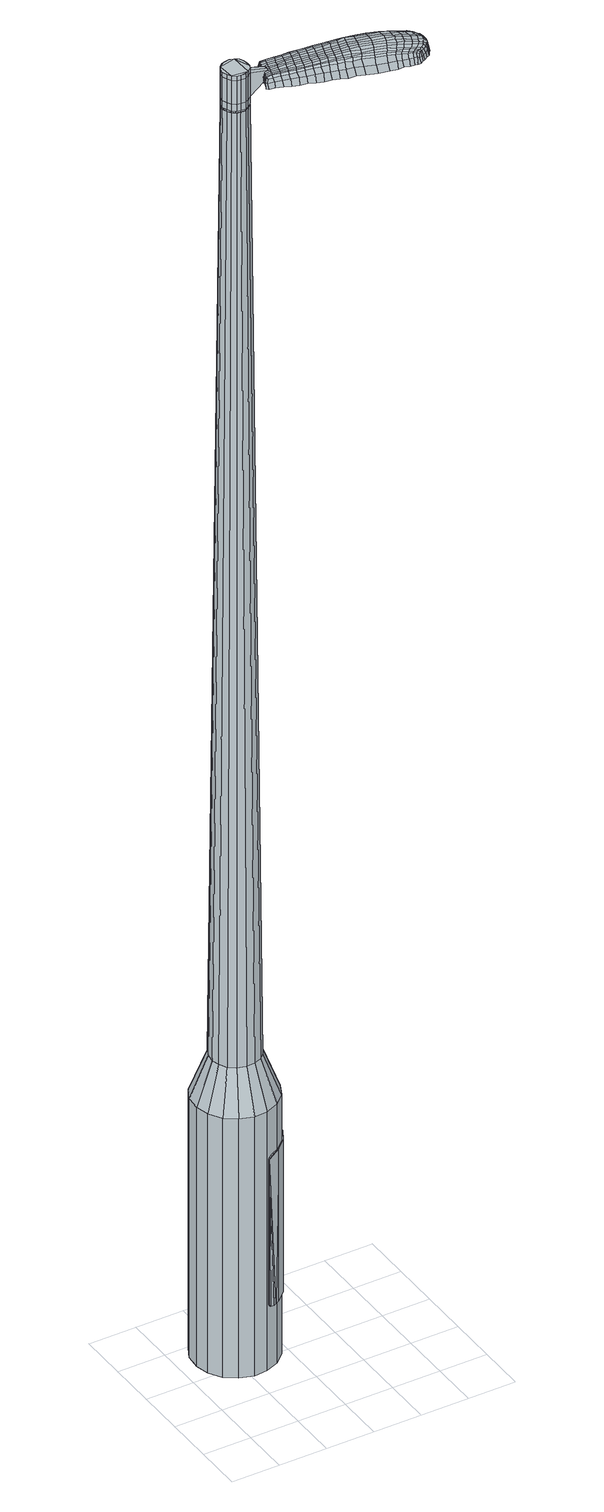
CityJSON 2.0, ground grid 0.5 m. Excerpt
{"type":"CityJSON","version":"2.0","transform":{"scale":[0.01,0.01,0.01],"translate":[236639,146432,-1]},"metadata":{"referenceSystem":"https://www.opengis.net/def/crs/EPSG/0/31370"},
"CityObjects":{
"object1":{"type":"GenericCityObject","attributes":{"cluster":512,"mean_distance_to_centroid":0.232,"new_centroid_x":236639.56,"new_centroid_y":146433.21,"mean_distance_to_camera":16.47,"H1":12.58,"H2":12.7,"Z_final":112.23,"cluster2":-1,"proj_x":236637.64,"proj_y":146439.48,"id_line":33806,"bearing_l":73.02,"distance":6.56,"orientation":"right","G_obj":343.02},"geometry":[{"type":"MultiSurface","lod":"2","boundaries":[[[0,1,2,3]],[[1,4,5,2]],[[4,6,7,5]],[[6,8,9,7]],[[8,10,11,9]],[[10,12,13,11]],[[12,14,15,13]],[[14,16,17,15]],[[16,18,19,17]],[[18,20,21,19]],[[20,22,23,21]],[[22,24,25,23]],[[24,26,27,25]],[[26,28,29,27]],[[28,30,31,29]],[[30,32,33,31]],[[32,34,35,33]],[[34,0,3,35]],[[36,37,38,39]],[[38,40,41,42]],[[41,43,42]],[[42,44,45,46]],[[45,47,46]],[[46,48,49,50]],[[49,51,50]],[[42,46,50,38]],[[50,52,39,38]],[[53,36,39]],[[2,5,7,35]],[[7,9,11,15]],[[11,13,15]],[[15,17,19,23]],[[19,21,23]],[[23,25,27,31]],[[27,29,31]],[[15,23,31,7]],[[31,33,35,7]],[[3,2,35]],[[1,0,54,55]],[[0,34,56,54]],[[34,32,57,56]],[[32,30,58,57]],[[30,28,59,58]],[[28,26,60,59]],[[26,24,61,60]],[[24,22,62,61]],[[22,20,63,62]],[[20,18,64,63]],[[18,16,65,64]],[[16,14,66,65]],[[14,12,67,66]],[[12,10,68,67]],[[10,8,69,68]],[[8,6,70,69]],[[6,4,71,70]],[[4,1,55,71]],[[55,54,72,73]],[[54,56,74,72]],[[56,57,75,74]],[[57,58,76,75]],[[58,59,77,76]],[[59,60,78,77]],[[60,61,79,78]],[[61,62,80,79]],[[62,63,81,80]],[[63,64,82,81]],[[64,65,83,82]],[[65,66,84,83]],[[66,67,85,84]],[[67,68,86,85]],[[68,69,87,86]],[[69,70,88,87]],[[70,71,89,88]],[[71,55,73,89]],[[90,91,92,93]],[[74,94,91,90]],[[95,96,94,74]],[[97,98,96,95]],[[77,99,98,97]],[[100,101,99,77]],[[79,102,101,100]],[[103,104,102,79]],[[105,106,104,103]],[[107,108,106,105]],[[109,110,108,107]],[[84,111,110,109]],[[112,113,111,84]],[[114,115,113,112]],[[116,117,115,114]],[[118,119,117,116]],[[120,121,119,118]],[[93,92,121,120]],[[122,123,124,125]],[[126,122,125,127]],[[128,126,127,129]],[[130,128,129,131]],[[132,130,131,133]],[[134,132,133,135]],[[136,134,135,137]],[[138,136,137,139]],[[140,138,139,141]],[[142,140,141,143]],[[144,142,143,145]],[[146,144,145,147]],[[148,146,147,149]],[[150,148,149,151]],[[152,150,151,153]],[[154,152,153,155]],[[73,72,90,93]],[[72,74,90]],[[75,95,74]],[[75,76,97,95]],[[76,77,97]],[[78,100,77]],[[78,79,100]],[[80,103,79]],[[80,81,105,103]],[[81,82,107,105]],[[82,83,109,107]],[[83,84,109]],[[85,112,84]],[[85,86,114,112]],[[86,87,116,114]],[[87,88,118,116]],[[88,89,120,118]],[[89,73,93,120]],[[156,157,92,91]],[[157,158,121,92]],[[158,159,119,121]],[[159,160,117,119]],[[160,161,115,117]],[[161,162,113,115]],[[162,111,113]],[[163,110,111]],[[163,164,108,110]],[[164,165,106,108]],[[165,166,104,106]],[[166,102,104]],[[167,101,102]],[[167,99,101]],[[168,98,99]],[[168,169,96,98]],[[169,94,96]],[[156,91,94]],[[39,52,154,170]],[[157,156,171,155]],[[53,39,170,123]],[[156,94,124,171]],[[36,53,123,122]],[[94,169,125,124]],[[37,36,122,126]],[[169,168,127,125]],[[38,37,126,128]],[[168,99,129,127]],[[40,38,128,130]],[[99,167,131,129]],[[41,40,130,132]],[[167,102,133,131]],[[43,41,132,134]],[[102,166,135,133]],[[42,43,134,136]],[[166,165,137,135]],[[44,42,136,138]],[[165,164,139,137]],[[45,44,138,140]],[[164,163,141,139]],[[47,45,140,142]],[[163,111,143,141]],[[46,47,142,144]],[[111,162,145,143]],[[48,46,144,146]],[[162,161,147,145]],[[49,48,146,148]],[[161,160,149,147]],[[51,49,148,150]],[[160,159,151,149]],[[50,51,150,152]],[[159,158,153,151]],[[52,50,152,154]],[[158,157,155,153]],[[154,155,172,173]],[[155,171,174,172]],[[171,124,175,174]],[[124,123,176,175]],[[123,170,177,176]],[[170,154,173,177]],[[178,179,180,181]],[[182,178,181,183]],[[178,182,184,185]],[[179,178,185,186]],[[187,188,189,190]],[[191,187,190,192]],[[187,191,193,194]],[[188,187,194,195]],[[196,197,198,199]],[[200,196,199,201]],[[196,200,202,203]],[[197,196,203,204]],[[205,206,207,208]],[[209,205,208,210]],[[205,209,211,212]],[[206,205,212,213]],[[214,215,216,217]],[[218,214,217,219]],[[214,218,220,221]],[[215,214,221,222]],[[223,224,225,226]],[[227,223,226,228]],[[223,227,229,230]],[[224,223,230,231]],[[232,233,234,235]],[[224,232,235,225]],[[232,224,231,236]],[[233,232,236,237]],[[238,239,240,241]],[[233,238,241,234]],[[238,233,237,242]],[[239,238,242,243]],[[244,182,183,245]],[[239,244,245,240]],[[244,239,243,246]],[[182,244,246,184]],[[247,248,249,250]],[[251,247,250,252]],[[247,251,253,254]],[[248,247,254,255]],[[256,257,258,259]],[[248,256,259,249]],[[256,248,255,260]],[[257,256,260,261]],[[262,263,264,265]],[[257,262,265,258]],[[262,257,261,266]],[[263,262,266,267]],[[268,269,270,271]],[[263,268,271,264]],[[268,263,267,272]],[[269,268,272,273]],[[274,179,186,275]],[[269,274,275,270]],[[274,269,273,276]],[[179,274,276,180]],[[277,278,279,280]],[[281,277,280,282]],[[277,281,283,284]],[[278,277,284,285]],[[286,287,288,289]],[[278,286,289,279]],[[286,278,285,290]],[[287,286,290,291]],[[292,293,294,295]],[[287,292,295,288]],[[292,287,291,296]],[[293,292,296,297]],[[298,191,192,299]],[[293,298,299,294]],[[298,293,297,300]],[[191,298,300,193]],[[301,302,303,304]],[[305,301,304,306]],[[301,305,307,308]],[[302,301,308,309]],[[310,311,312,313]],[[302,310,313,303]],[[310,302,309,314]],[[311,310,314,315]],[[316,317,318,319]],[[311,316,319,312]],[[316,311,315,320]],[[317,316,320,321]],[[322,323,324,325]],[[317,322,325,318]],[[322,317,321,326]],[[323,322,326,327]],[[328,188,195,329]],[[323,328,329,324]],[[328,323,327,330]],[[188,328,330,189]],[[331,217,216,332]],[[333,331,332,334]],[[331,333,335,336]],[[217,331,336,219]],[[337,333,334,338]],[[339,337,338,340]],[[337,339,341,342]],[[333,337,342,335]],[[343,339,340,344]],[[345,343,344,346]],[[343,345,347,348]],[[339,343,348,341]],[[349,345,346,350]],[[351,349,350,352]],[[349,351,353,354]],[[345,349,354,347]],[[355,351,352,356]],[[206,355,356,207]],[[355,206,213,357]],[[351,355,357,353]],[[358,359,204,203]],[[360,358,203,202]],[[358,360,361,362]],[[359,358,362,363]],[[364,365,363,362]],[[366,364,362,361]],[[364,366,367,368]],[[365,364,368,369]],[[370,371,369,368]],[[372,370,368,367]],[[370,372,373,374]],[[371,370,374,375]],[[376,377,375,374]],[[378,376,374,373]],[[376,378,211,209]],[[377,376,209,210]],[[379,380,381,382]],[[281,379,382,283]],[[379,281,282,383]],[[380,379,383,384]],[[385,200,201,386]],[[380,385,386,381]],[[385,380,384,387]],[[200,385,387,202]],[[388,389,390,391]],[[227,388,391,229]],[[388,227,228,392]],[[389,388,392,393]],[[394,395,396,397]],[[389,394,397,390]],[[394,389,393,398]],[[395,394,398,399]],[[400,197,204,401]],[[395,400,401,396]],[[400,395,399,402]],[[197,400,402,198]],[[403,404,405,406]],[[185,403,406,186]],[[403,185,184,407]],[[404,403,407,408]],[[409,410,411,412]],[[404,409,412,405]],[[409,404,408,413]],[[410,409,413,414]],[[415,208,207,416]],[[410,415,416,411]],[[415,410,414,417]],[[208,415,417,210]],[[418,419,420,421]],[[190,418,421,192]],[[418,190,189,422]],[[419,418,422,423]],[[424,212,211,425]],[[419,424,425,420]],[[424,419,423,426]],[[212,424,426,213]],[[427,428,429,430]],[[305,427,430,307]],[[427,305,306,431]],[[428,427,431,432]],[[433,218,219,434]],[[428,433,434,429]],[[433,428,432,435]],[[218,433,435,220]],[[436,437,438,439]],[[251,436,439,253]],[[436,251,252,440]],[[437,436,440,441]],[[442,443,444,445]],[[437,442,445,438]],[[442,437,441,446]],[[443,442,446,447]],[[448,215,222,449]],[[443,448,449,444]],[[448,443,447,450]],[[215,448,450,216]],[[451,452,441,440]],[[250,451,440,252]],[[451,250,249,453]],[[452,451,453,454]],[[455,456,447,446]],[[452,455,446,441]],[[455,452,454,457]],[[456,455,457,458]],[[459,332,216,450]],[[456,459,450,447]],[[459,456,458,460]],[[332,459,460,334]],[[461,462,463,464]],[[308,461,464,309]],[[461,308,307,430]],[[462,461,430,429]],[[465,336,335,466]],[[462,465,466,463]],[[465,462,429,434]],[[336,465,434,219]],[[467,468,454,453]],[[259,467,453,249]],[[467,259,258,469]],[[468,467,469,470]],[[471,472,458,457]],[[468,471,457,454]],[[471,468,470,473]],[[472,471,473,474]],[[475,338,334,460]],[[472,475,460,458]],[[475,472,474,476]],[[338,475,476,340]],[[477,478,479,480]],[[314,477,480,315]],[[477,314,309,464]],[[478,477,464,463]],[[481,342,341,482]],[[478,481,482,479]],[[481,478,463,466]],[[342,481,466,335]],[[483,484,470,469]],[[265,483,469,258]],[[483,265,264,485]],[[484,483,485,486]],[[487,488,474,473]],[[484,487,473,470]],[[487,484,486,489]],[[488,487,489,490]],[[491,344,340,476]],[[488,491,476,474]],[[491,488,490,492]],[[344,491,492,346]],[[493,494,495,496]],[[320,493,496,321]],[[493,320,315,480]],[[494,493,480,479]],[[497,348,347,498]],[[494,497,498,495]],[[497,494,479,482]],[[348,497,482,341]],[[499,500,486,485]],[[271,499,485,264]],[[499,271,270,501]],[[500,499,501,502]],[[503,504,490,489]],[[500,503,489,486]],[[503,500,502,505]],[[504,503,505,506]],[[507,350,346,492]],[[504,507,492,490]],[[507,504,506,508]],[[350,507,508,352]],[[509,510,511,512]],[[326,509,512,327]],[[509,326,321,496]],[[510,509,496,495]],[[513,354,353,514]],[[510,513,514,511]],[[513,510,495,498]],[[354,513,498,347]],[[515,516,502,501]],[[275,515,501,270]],[[515,275,186,406]],[[516,515,406,405]],[[517,518,506,505]],[[516,517,505,502]],[[517,516,405,412]],[[518,517,412,411]],[[519,356,352,508]],[[518,519,508,506]],[[519,518,411,416]],[[356,519,416,207]],[[520,521,423,422]],[[330,520,422,189]],[[520,330,327,512]],[[521,520,512,511]],[[522,357,213,426]],[[521,522,426,423]],[[522,521,511,514]],[[357,522,514,353]],[[523,524,384,383]],[[280,523,383,282]],[[523,280,279,525]],[[524,523,525,526]],[[527,360,202,387]],[[524,527,387,384]],[[527,524,526,528]],[[360,527,528,361]],[[529,530,531,532]],[[230,529,532,231]],[[529,230,229,391]],[[530,529,391,390]],[[533,534,535,536]],[[530,533,536,531]],[[533,530,390,397]],[[534,533,397,396]],[[537,359,363,538]],[[534,537,538,535]],[[537,534,396,401]],[[359,537,401,204]],[[539,540,526,525]],[[289,539,525,279]],[[539,289,288,541]],[[540,539,541,542]],[[543,366,361,528]],[[540,543,528,526]],[[543,540,542,544]],[[366,543,544,367]],[[545,546,547,548]],[[236,545,548,237]],[[545,236,231,532]],[[546,545,532,531]],[[549,550,551,552]],[[546,549,552,547]],[[549,546,531,536]],[[550,549,536,535]],[[553,365,369,554]],[[550,553,554,551]],[[553,550,535,538]],[[365,553,538,363]],[[555,556,542,541]],[[295,555,541,288]],[[555,295,294,557]],[[556,555,557,558]],[[559,372,367,544]],[[556,559,544,542]],[[559,556,558,560]],[[372,559,560,373]],[[561,562,563,564]],[[242,561,564,243]],[[561,242,237,548]],[[562,561,548,547]],[[565,566,567,568]],[[562,565,568,563]],[[565,562,547,552]],[[566,565,552,551]],[[569,371,375,570]],[[566,569,570,567]],[[569,566,551,554]],[[371,569,554,369]],[[571,572,558,557]],[[299,571,557,294]],[[571,299,192,421]],[[572,571,421,420]],[[573,378,373,560]],[[572,573,560,558]],[[573,572,420,425]],[[378,573,425,211]],[[574,575,408,407]],[[246,574,407,184]],[[574,246,243,564]],[[575,574,564,563]],[[576,577,414,413]],[[575,576,413,408]],[[576,575,563,568]],[[577,576,568,567]],[[578,377,210,417]],[[577,578,417,414]],[[578,577,567,570]],[[377,578,570,375]],[[579,580,581,582]],[[582,581,583,584]],[[585,583,581,586]],[[586,581,580,587]],[[588,589,590,591]],[[591,590,592,593]],[[594,592,590,595]],[[595,590,589,596]],[[597,598,599,600]],[[600,599,601,602]],[[603,601,599,604]],[[604,599,598,605]],[[606,607,608,609]],[[609,608,610,611]],[[612,610,608,613]],[[613,608,607,614]],[[615,616,617,618]],[[618,617,619,620]],[[621,619,617,622]],[[622,617,616,623]],[[624,625,626,627]],[[627,626,628,629]],[[630,628,626,631]],[[631,626,625,632]],[[633,634,635,636]],[[636,635,625,624]],[[632,625,635,637]],[[637,635,634,638]],[[639,640,641,642]],[[642,641,634,633]],[[638,634,641,643]],[[643,641,640,644]],[[584,583,645,646]],[[646,645,640,639]],[[644,640,645,647]],[[647,645,583,585]],[[648,649,650,651]],[[651,650,652,653]],[[654,652,650,655]],[[655,650,649,656]],[[657,658,659,660]],[[660,659,649,648]],[[656,649,659,661]],[[661,659,658,662]],[[663,664,665,666]],[[666,665,658,657]],[[662,658,665,667]],[[667,665,664,668]],[[669,670,671,672]],[[672,671,664,663]],[[668,664,671,673]],[[673,671,670,674]],[[587,580,675,676]],[[676,675,670,669]],[[674,670,675,677]],[[677,675,580,579]],[[678,679,680,681]],[[681,680,682,683]],[[684,682,680,685]],[[685,680,679,686]],[[687,688,689,690]],[[690,689,679,678]],[[686,679,689,691]],[[691,689,688,692]],[[693,694,695,696]],[[696,695,688,687]],[[692,688,695,697]],[[697,695,694,698]],[[593,592,699,700]],[[700,699,694,693]],[[698,694,699,701]],[[701,699,592,594]],[[702,703,704,705]],[[705,704,706,707]],[[708,706,704,709]],[[709,704,703,710]],[[711,712,713,714]],[[714,713,703,702]],[[710,703,713,715]],[[715,713,712,716]],[[717,718,719,720]],[[720,719,712,711]],[[716,712,719,721]],[[721,719,718,722]],[[723,724,725,726]],[[726,725,718,717]],[[722,718,725,727]],[[727,725,724,728]],[[596,589,729,730]],[[730,729,724,723]],[[728,724,729,731]],[[731,729,589,588]],[[615,618,732,733]],[[733,732,734,735]],[[736,734,732,737]],[[737,732,618,620]],[[735,734,738,739]],[[739,738,740,741]],[[742,740,738,743]],[[743,738,734,736]],[[741,740,744,745]],[[745,744,746,747]],[[748,746,744,749]],[[749,744,740,742]],[[747,746,750,751]],[[751,750,752,753]],[[754,752,750,755]],[[755,750,746,748]],[[753,752,756,757]],[[757,756,607,606]],[[614,607,756,758]],[[758,756,752,754]],[[605,759,760,604]],[[604,760,761,603]],[[762,761,760,763]],[[763,760,759,764]],[[764,765,766,763]],[[763,766,767,762]],[[768,767,766,769]],[[769,766,765,770]],[[770,771,772,769]],[[769,772,773,768]],[[774,773,772,775]],[[775,772,771,776]],[[776,777,778,775]],[[775,778,779,774]],[[612,779,778,610]],[[610,778,777,611]],[[780,781,782,783]],[[783,782,682,684]],[[683,682,782,784]],[[784,782,781,785]],[[602,601,786,787]],[[787,786,781,780]],[[785,781,786,788]],[[788,786,601,603]],[[789,790,791,792]],[[792,791,628,630]],[[629,628,791,793]],[[793,791,790,794]],[[795,796,797,798]],[[798,797,790,789]],[[794,790,797,799]],[[799,797,796,800]],[[605,598,801,802]],[[802,801,796,795]],[[800,796,801,803]],[[803,801,598,597]],[[804,805,806,807]],[[807,806,586,587]],[[585,586,806,808]],[[808,806,805,809]],[[810,811,812,813]],[[813,812,805,804]],[[809,805,812,814]],[[814,812,811,815]],[[606,609,816,817]],[[817,816,811,810]],[[815,811,816,818]],[[818,816,609,611]],[[819,820,821,822]],[[822,821,591,593]],[[588,591,821,823]],[[823,821,820,824]],[[612,613,825,826]],[[826,825,820,819]],[[824,820,825,827]],[[827,825,613,614]],[[828,829,830,831]],[[831,830,706,708]],[[707,706,830,832]],[[832,830,829,833]],[[620,619,834,835]],[[835,834,829,828]],[[833,829,834,836]],[[836,834,619,621]],[[837,838,839,654]],[[839,652,654]],[[653,652,839,840]],[[840,839,838,841]],[[842,843,844,845]],[[845,844,838,837]],[[841,838,844,846]],[[846,844,843,847]],[[623,616,848,849]],[[849,848,843,842]],[[847,843,848,850]],[[850,848,616,615]],[[841,851,852,840]],[[840,852,651,653]],[[648,651,852,853]],[[853,852,851,854]],[[847,855,856,846]],[[846,856,851,841]],[[854,851,856,857]],[[857,856,855,858]],[[615,733,859,850]],[[850,859,855,847]],[[858,855,859,860]],[[860,859,733,735]],[[861,862,863,864]],[[864,863,709,710]],[[708,709,863,831]],[[831,863,862,828]],[[736,737,865,866]],[[866,865,862,861]],[[828,862,865,835]],[[835,865,737,620]],[[854,867,853]],[[853,867,660,648]],[[657,660,867,868]],[[868,867,869]],[[858,870,871,857]],[[857,871,867,854]],[[869,867,871,872]],[[872,871,870,873]],[[735,739,874,860]],[[860,874,870,858]],[[873,870,874,875]],[[875,874,739,741]],[[876,877,878,879]],[[879,878,715,716]],[[710,715,878,864]],[[864,878,877,861]],[[742,743,880,881]],[[881,880,877,876]],[[861,877,880,866]],[[866,880,743,736]],[[869,882,883,868]],[[868,883,666,657]],[[663,666,883,884]],[[884,883,882,885]],[[873,886,887,872]],[[872,887,882,869]],[[885,882,887,888]],[[888,887,886,889]],[[741,745,890,875]],[[875,890,886,873]],[[889,886,890,891]],[[891,890,745,747]],[[892,893,894,895]],[[895,894,721,722]],[[716,721,894,879]],[[879,894,893,876]],[[748,749,896,897]],[[897,896,893,892]],[[876,893,896,881]],[[881,896,749,742]],[[885,898,899,884]],[[884,899,672,663]],[[669,672,899,900]],[[900,899,898,901]],[[889,902,903,888]],[[888,903,898,885]],[[901,898,903,904]],[[904,903,902,905]],[[747,751,906,891]],[[891,906,902,889]],[[905,902,906,907]],[[907,906,751,753]],[[908,909,910,911]],[[911,910,727,728]],[[722,727,910,895]],[[895,910,909,892]],[[754,755,912,913]],[[913,912,909,908]],[[892,909,912,897]],[[897,912,755,748]],[[901,914,915,900]],[[900,915,676,669]],[[587,676,915,807]],[[807,915,914,804]],[[905,916,917,904]],[[904,917,914,901]],[[804,914,917,813]],[[813,917,916,810]],[[753,757,918,907]],[[907,918,916,905]],[[810,916,918,817]],[[817,918,757,606]],[[824,919,920,823]],[[823,920,731,588]],[[728,731,920,911]],[[911,920,919,908]],[[614,758,921,827]],[[827,921,919,824]],[[908,919,921,913]],[[913,921,758,754]],[[785,922,923,784]],[[784,923,681,683]],[[678,681,923,924]],[[924,923,922,925]],[[603,761,926,788]],[[788,926,922,785]],[[925,922,926,927]],[[927,926,761,762]],[[928,929,930,931]],[[931,930,631,632]],[[630,631,930,792]],[[792,930,929,789]],[[932,933,934,935]],[[935,934,929,928]],[[789,929,934,798]],[[798,934,933,795]],[[764,759,936,937]],[[937,936,933,932]],[[795,933,936,802]],[[802,936,759,605]],[[925,938,939,924]],[[924,939,690,678]],[[687,690,939,940]],[[940,939,938,941]],[[762,767,942,927]],[[927,942,938,925]],[[941,938,942,943]],[[943,942,767,768]],[[944,945,946,947]],[[947,946,637,638]],[[632,637,946,931]],[[931,946,945,928]],[[948,949,950,951]],[[951,950,945,944]],[[928,945,950,935]],[[935,950,949,932]],[[770,765,952,953]],[[953,952,949,948]],[[932,949,952,937]],[[937,952,765,764]],[[941,954,955,940]],[[940,955,696,687]],[[693,696,955,956]],[[956,955,954,957]],[[768,773,958,943]],[[943,958,954,941]],[[957,954,958,959]],[[959,958,773,774]],[[960,961,962,963]],[[963,962,643,644]],[[638,643,962,947]],[[947,962,961,944]],[[964,965,966,967]],[[967,966,961,960]],[[944,961,966,951]],[[951,966,965,948]],[[776,771,968,969]],[[969,968,965,964]],[[948,965,968,953]],[[953,968,771,770]],[[957,970,971,956]],[[956,971,700,693]],[[593,700,971,822]],[[822,971,970,819]],[[774,779,972,959]],[[959,972,970,957]],[[819,970,972,826]],[[826,972,779,612]],[[809,973,974,808]],[[808,974,647,585]],[[644,647,974,963]],[[963,974,973,960]],[[815,975,976,814]],[[814,976,973,809]],[[960,973,976,967]],[[967,976,975,964]],[[611,777,977,818]],[[818,977,975,815]],[[964,975,977,969]],[[969,977,777,776]],[[579,582,181,180]],[[582,584,183,181]],[[594,595,194,193]],[[595,596,195,194]],[[597,600,199,198]],[[600,602,201,199]],[[621,622,221,220]],[[622,623,222,221]],[[624,627,226,225]],[[627,629,228,226]],[[633,636,235,234]],[[636,624,225,235]],[[639,642,241,240]],[[642,633,234,241]],[[584,646,245,183]],[[646,639,240,245]],[[654,655,254,253]],[[655,656,255,254]],[[656,661,260,255]],[[661,662,261,260]],[[662,667,266,261]],[[667,668,267,266]],[[668,673,272,267]],[[673,674,273,272]],[[674,677,276,273]],[[677,579,180,276]],[[684,685,284,283]],[[685,686,285,284]],[[686,691,290,285]],[[691,692,291,290]],[[692,697,296,291]],[[697,698,297,296]],[[698,701,300,297]],[[701,594,193,300]],[[702,705,304,303]],[[705,707,306,304]],[[711,714,313,312]],[[714,702,303,313]],[[717,720,319,318]],[[720,711,312,319]],[[723,726,325,324]],[[726,717,318,325]],[[596,730,329,195]],[[730,723,324,329]],[[780,783,382,381]],[[783,684,283,382]],[[602,787,386,201]],[[787,780,381,386]],[[629,793,392,228]],[[793,794,393,392]],[[794,799,398,393]],[[799,800,399,398]],[[800,803,402,399]],[[803,597,198,402]],[[707,832,431,306]],[[832,833,432,431]],[[833,836,435,432]],[[836,621,220,435]],[[837,654,439,438]],[[654,253,439]],[[842,845,445,444]],[[845,837,438,445]],[[623,849,449,222]],[[849,842,444,449]],[[978,979,980,981]],[[982,983,981,980]],[[984,985,986,987]],[[988,989,990,991]],[[979,992,993,980]],[[994,982,980,993]],[[995,984,987,996]],[[997,998,989,988]],[[992,999,1000,993]],[[1000,1001,994,993]],[[1002,995,996,1003]],[[1004,998,997,1005]],[[999,1006,1007,1000]],[[1007,1008,1001,1000]],[[1009,1002,1003,1010]],[[1011,1004,1005,1012]],[[1013,1014,1015,1016]],[[1017,1018,1014,1013]],[[1017,1019,1020,1018]],[[1019,1021,1022,1020]],[[1023,1024,1025,1026]],[[1027,1028,1024,1023]],[[1029,1030,1028,1027]],[[1031,1032,1030,1029]],[[1026,1015,1014,1023]],[[1023,1014,1018,1027]],[[1018,1020,1029,1027]],[[1020,1022,1031,1029]],[[987,986,983,982]],[[996,987,982,994]],[[1001,1003,996,994]],[[1008,1010,1003,1001]],[[988,991,985,984]],[[997,988,984,995]],[[1005,997,995,1002]],[[1012,1005,1002,1009]],[[989,1013,1016,990]],[[998,1017,1013,989]],[[1019,1017,998,1004]],[[1021,1019,1004,1011]],[[1033,1034,1035,1036]],[[1035,1037,1038,1039]],[[1035,1039,1040,1041]],[[1035,1041,1036]],[[1042,1033,1036,1043]],[[1044,1043,1036,1045]],[[1046,1045,1036]],[[1047,1035,1034,1048]],[[1049,1047,1048,1050]],[[1051,1049,1050,1052]],[[1053,1051,1052,1054]],[[1055,1053,1054,1056]],[[1056,1057,1058,1059]],[[1056,1059,1060,1061]],[[1056,1061,1062,1063]],[[1062,1064,1065,1066]],[[1062,1066,1067,1068]],[[1062,1068,1063]],[[1056,1063,1055]],[[1069,1070,1034,1033]],[[1071,1072,1037,1035]],[[1073,1074,1046,1036]],[[1070,1075,1048,1034]],[[1076,1071,1035,1047]],[[1075,1077,1050,1048]],[[1078,1076,1047,1049]],[[1077,1079,1052,1050]],[[1080,1078,1049,1051]],[[1079,1081,1054,1052]],[[1082,1080,1051,1053]],[[1081,1083,1056,1054]],[[1084,1082,1053,1055]],[[1083,1085,1057,1056]],[[1086,1087,1064,1062]],[[1088,1084,1055,1063]],[[1058,1057,1085,1089]],[[1059,1058,1089,1090]],[[1060,1059,1090,1091]],[[1061,1060,1091,1092]],[[1062,1061,1092,1086]],[[1093,1069,1033,1042]],[[1094,1093,1042,1043]],[[1095,1094,1043,1044]],[[1096,1095,1044,1045]],[[1074,1096,1045,1046]],[[1038,1037,1072,1097]],[[1065,1064,1087,1098]],[[1039,1038,1097,1099]],[[1040,1039,1099,1100]],[[1041,1040,1100,1101]],[[1036,1041,1101,1073]],[[1066,1065,1098,1102]],[[1067,1066,1102,1103]],[[1068,1067,1103,1104]],[[1063,1068,1104,1088]]]}]}
},
"vertices":[
[98,110,384],[92,97,384],[92,97,96],[98,110,96],[81,87,384],[81,87,96],[67,81,384],[67,81,96],[53,80,384],[53,80,96],[39,85,384],[39,85,96],[27,93,384],[27,93,96],[19,106,384],[19,106,96],[16,120,384],[16,120,96],[17,135,384],[17,135,96],[24,148,384],[24,148,96],[35,158,384],[35,158,96],[48,164,384],[48,164,96],[63,164,384],[63,164,96],[77,160,384],[77,160,96],[89,151,384],[89,151,96],[97,139,384],[97,139,96],[100,125,384],[100,125,96],[70,128,1524],[68,132,1524],[64,134,1524],[71,118,1524],[60,136,1524],[55,135,1524],[47,130,1524],[51,134,1524],[45,126,1524],[44,122,1524],[48,113,1524],[46,117,1524],[52,110,1524],[56,109,1524],[65,111,1524],[61,109,1524],[69,114,1524],[71,123,1524],[82,115,429],[78,107,429],[83,124,429],[81,132,429],[76,140,429],[69,145,429],[61,147,429],[52,147,429],[44,143,429],[38,138,429],[34,130,429],[33,121,429],[35,113,429],[39,105,429],[46,100,429],[55,97,429],[64,98,429],[72,101,429],[71,118,1483],[69,114,1483],[71,123,1483],[70,128,1483],[68,132,1483],[64,134,1483],[60,136,1483],[55,135,1483],[51,134,1483],[47,130,1483],[45,126,1483],[44,122,1483],[46,117,1483],[48,113,1483],[52,110,1483],[56,109,1483],[61,109,1483],[65,111,1483],[70,119,1483],[70,119,1485],[68,115,1485],[68,115,1483],[71,123,1485],[70,127,1483],[70,127,1485],[67,131,1483],[67,131,1485],[64,134,1485],[59,135,1483],[59,135,1485],[55,135,1485],[51,133,1483],[51,133,1485],[48,130,1483],[48,130,1485],[46,126,1483],[46,126,1485],[45,122,1483],[45,122,1485],[46,117,1485],[49,114,1483],[49,114,1485],[52,111,1483],[52,111,1485],[56,110,1483],[56,110,1485],[61,110,1483],[61,110,1485],[65,112,1483],[65,112,1485],[70,128,1519],[71,123,1519],[71,123,1493],[70,128,1493],[68,132,1519],[68,132,1493],[64,134,1519],[64,134,1493],[60,136,1519],[60,136,1493],[55,135,1519],[55,135,1493],[51,134,1519],[51,134,1493],[47,130,1519],[47,130,1493],[45,126,1519],[45,126,1493],[44,122,1519],[44,122,1493],[46,117,1519],[46,117,1493],[48,113,1519],[48,113,1493],[52,110,1519],[52,110,1493],[56,109,1519],[56,109,1493],[61,109,1519],[61,109,1493],[65,111,1519],[65,111,1493],[69,114,1519],[69,114,1493],[71,118,1485],[69,114,1485],[65,111,1485],[61,109,1485],[56,109,1485],[52,110,1485],[48,113,1485],[44,122,1485],[45,126,1485],[47,130,1485],[51,134,1485],[60,136,1485],[68,132,1485],[70,128,1485],[71,118,1519],[71,118,1493],[88,110,1513],[88,110,1518],[89,113,1513],[90,116,1513],[90,116,1518],[89,113,1518],[154,73,1519],[147,75,1518],[148,73,1509],[155,71,1510],[162,70,1519],[163,68,1510],[161,72,1526],[153,74,1525],[147,77,1525],[165,109,1519],[158,111,1518],[157,110,1525],[164,108,1525],[174,107,1519],[172,106,1526],[175,108,1510],[167,110,1510],[160,112,1509],[230,71,1519],[229,68,1519],[230,67,1513],[231,71,1513],[230,75,1519],[231,75,1513],[229,76,1524],[229,72,1524],[228,68,1524],[159,93,1530],[152,95,1529],[151,92,1529],[158,90,1530],[168,90,1531],[167,87,1531],[169,94,1530],[160,96,1530],[153,98,1529],[82,116,1512],[81,114,1512],[83,113,1517],[83,116,1517],[83,119,1512],[84,118,1517],[84,119,1506],[83,116,1506],[82,113,1506],[211,57,1519],[208,57,1519],[208,56,1512],[211,55,1512],[213,57,1518],[214,55,1512],[213,57,1522],[211,58,1523],[208,59,1524],[203,58,1519],[197,59,1519],[198,58,1512],[203,56,1512],[203,60,1524],[197,61,1525],[192,61,1519],[184,63,1519],[185,61,1511],[192,59,1511],[191,62,1526],[184,65,1526],[173,66,1519],[174,64,1510],[173,68,1526],[85,98,1513],[92,96,1513],[91,97,1518],[84,99,1517],[79,100,1512],[80,101,1516],[80,99,1506],[85,97,1507],[92,94,1507],[99,93,1514],[106,90,1515],[105,92,1520],[98,94,1519],[99,91,1507],[106,89,1507],[113,88,1515],[120,85,1516],[119,87,1522],[112,89,1521],[113,86,1508],[120,83,1508],[127,82,1517],[133,80,1517],[133,82,1524],[126,84,1523],[127,81,1508],[134,78,1509],[140,77,1518],[140,79,1524],[141,76,1509],[222,91,1519],[219,92,1519],[218,91,1524],[221,89,1523],[224,89,1518],[223,89,1522],[225,90,1512],[223,92,1512],[220,93,1512],[214,94,1519],[209,96,1519],[208,95,1525],[214,93,1524],[216,95,1512],[211,97,1512],[204,98,1519],[196,100,1519],[195,99,1526],[202,97,1526],[205,99,1511],[198,102,1511],[185,104,1519],[184,103,1526],[187,105,1510],[94,127,1513],[101,125,1513],[102,126,1507],[95,128,1507],[88,128,1512],[89,129,1506],[89,127,1516],[93,126,1517],[100,124,1518],[108,124,1514],[115,122,1515],[117,123,1507],[110,124,1507],[107,123,1519],[114,121,1520],[123,120,1515],[130,118,1516],[132,119,1508],[124,121,1508],[122,119,1521],[129,117,1522],[137,117,1517],[144,115,1517],[146,116,1509],[139,118,1508],[136,115,1523],[143,114,1524],[151,113,1518],[153,114,1509],[150,112,1524],[88,114,1519],[88,112,1519],[96,112,1520],[95,110,1520],[96,115,1520],[89,117,1519],[103,110,1522],[102,107,1522],[110,108,1523],[109,105,1523],[111,111,1523],[104,113,1521],[117,106,1524],[116,103,1524],[124,103,1525],[123,101,1525],[125,107,1525],[118,109,1524],[131,101,1526],[130,98,1526],[138,99,1527],[137,96,1527],[139,102,1527],[132,104,1526],[145,97,1528],[144,94,1528],[146,100,1528],[226,73,1527],[225,69,1527],[226,77,1526],[222,78,1527],[222,74,1528],[220,70,1528],[216,76,1529],[214,72,1529],[216,80,1528],[209,82,1530],[209,78,1530],[207,74,1530],[202,80,1531],[200,77,1531],[202,84,1530],[194,87,1531],[193,83,1531],[192,79,1531],[181,86,1531],[179,83,1531],[181,90,1531],[226,88,1518],[227,85,1519],[229,86,1513],[227,89,1513],[224,87,1523],[226,85,1523],[229,80,1519],[230,81,1513],[228,81,1524],[216,57,1518],[218,58,1518],[217,59,1523],[215,58,1523],[216,56,1513],[219,57,1513],[221,59,1519],[225,62,1519],[223,62,1524],[220,60,1523],[222,59,1513],[226,61,1513],[227,64,1519],[226,65,1524],[228,64,1513],[154,76,1528],[154,78,1528],[147,80,1528],[147,78,1527],[162,73,1528],[163,75,1529],[155,80,1529],[156,83,1530],[149,86,1529],[148,83,1528],[164,77,1529],[165,80,1530],[157,86,1530],[150,89,1529],[166,84,1531],[163,107,1528],[163,105,1529],[171,102,1529],[172,105,1528],[156,109,1527],[156,106,1528],[162,101,1529],[170,98,1530],[155,103,1528],[86,128,1512],[85,126,1512],[86,125,1517],[87,127,1517],[87,128,1506],[86,126,1506],[84,123,1512],[85,122,1517],[85,123,1506],[78,102,1512],[78,104,1512],[79,103,1506],[78,101,1506],[79,102,1517],[80,104,1517],[79,106,1512],[80,109,1512],[81,108,1506],[80,105,1506],[80,106,1517],[81,108,1517],[81,111,1512],[81,111,1506],[82,111,1517],[84,101,1519],[85,102,1519],[91,98,1520],[92,100,1520],[85,104,1519],[86,107,1519],[93,102,1520],[93,104,1520],[87,109,1519],[94,107,1520],[92,125,1519],[91,123,1519],[99,121,1520],[99,123,1520],[90,120,1519],[98,118,1520],[98,96,1521],[99,97,1521],[105,93,1522],[106,95,1522],[100,100,1521],[100,102,1521],[107,97,1522],[107,100,1523],[101,105,1522],[108,102,1523],[106,121,1521],[106,119,1521],[113,118,1522],[114,120,1522],[105,116,1521],[112,114,1522],[112,91,1523],[113,92,1523],[119,88,1524],[120,90,1524],[114,95,1523],[114,97,1524],[121,92,1525],[122,95,1525],[115,100,1524],[122,98,1525],[121,118,1523],[120,116,1523],[127,114,1524],[128,116,1524],[119,112,1524],[126,110,1525],[126,86,1525],[127,87,1525],[133,83,1526],[134,85,1526],[128,90,1526],[129,93,1526],[135,88,1527],[136,90,1527],[129,96,1526],[136,93,1527],[135,114,1525],[134,112,1525],[142,110,1526],[142,112,1526],[133,108,1526],[140,106,1527],[140,81,1527],[141,83,1527],[142,85,1527],[142,88,1528],[143,91,1528],[149,110,1527],[149,108,1527],[148,105,1528],[222,88,1525],[224,86,1525],[219,89,1526],[220,87,1526],[225,81,1526],[221,83,1527],[212,59,1525],[215,59,1525],[211,60,1526],[209,59,1525],[218,61,1525],[221,63,1526],[217,64,1527],[214,62,1526],[223,66,1526],[219,67,1527],[214,91,1526],[215,89,1527],[208,93,1527],[209,91,1528],[216,85,1528],[209,87,1529],[204,60,1526],[206,62,1527],[200,63,1528],[198,62,1527],[208,63,1527],[211,66,1528],[204,68,1529],[202,65,1528],[213,69,1528],[206,71,1530],[202,95,1528],[203,93,1529],[195,98,1528],[195,96,1529],[203,89,1529],[194,91,1530],[192,63,1528],[194,65,1528],[186,67,1529],[184,66,1528],[195,67,1529],[197,70,1530],[189,73,1530],[187,70,1530],[199,73,1530],[190,76,1531],[183,101,1529],[183,99,1529],[182,95,1530],[173,69,1528],[174,71,1529],[175,74,1530],[177,77,1530],[178,80,1531],[149,75,1509],[148,77,1518],[154,75,1518],[155,73,1509],[163,72,1519],[163,70,1510],[162,73,1525],[154,76,1525],[147,79,1525],[157,108,1525],[158,109,1518],[165,107,1518],[163,106,1525],[173,105,1519],[172,104,1525],[175,106,1510],[167,109,1509],[160,110,1509],[228,68,1513],[227,69,1519],[228,72,1519],[229,71,1513],[228,75,1519],[229,75,1513],[227,76,1524],[227,72,1524],[226,69,1524],[152,92,1528],[153,95,1528],[160,93,1529],[159,90,1529],[168,90,1529],[167,87,1529],[169,93,1529],[161,96,1529],[154,98,1528],[84,113,1516],[84,113,1512],[84,115,1512],[85,115,1516],[85,118,1512],[86,118,1516],[86,118,1506],[85,115,1506],[84,113,1506],[208,58,1512],[208,59,1519],[211,59,1518],[211,57,1512],[213,59,1518],[213,57,1512],[213,59,1522],[211,60,1523],[208,60,1523],[198,60,1512],[198,61,1519],[203,60,1519],[204,58,1512],[203,61,1524],[198,63,1525],[185,63,1511],[185,65,1519],[192,63,1519],[193,61,1511],[192,64,1525],[184,66,1526],[174,68,1519],[174,66,1510],[173,70,1526],[92,99,1518],[92,97,1513],[85,100,1513],[85,101,1517],[81,102,1512],[82,102,1515],[81,101,1506],[86,99,1506],[93,96,1507],[106,94,1520],[106,92,1514],[99,95,1514],[99,96,1519],[100,93,1507],[107,91,1507],[120,88,1522],[120,87,1516],[113,89,1515],[113,91,1521],[114,88,1508],[121,85,1508],[134,83,1523],[134,82,1517],[127,84,1516],[127,86,1522],[128,83,1508],[135,80,1508],[141,79,1517],[141,81,1524],[142,77,1509],[217,89,1523],[218,90,1519],[221,89,1518],[220,88,1523],[223,88,1518],[222,87,1522],[224,89,1512],[222,90,1512],[219,91,1512],[207,93,1525],[208,94,1519],[214,92,1519],[213,91,1524],[215,93,1512],[210,95,1512],[194,98,1526],[195,99,1519],[203,96,1519],[202,95,1525],[204,97,1511],[197,100,1511],[184,102,1519],[183,101,1526],[186,103,1510],[102,124,1507],[100,123,1513],[93,125,1513],[94,126,1506],[88,126,1512],[89,127,1506],[89,125,1515],[92,124,1517],[100,123,1518],[116,121,1507],[115,120,1514],[108,122,1514],[109,123,1507],[107,121,1519],[114,119,1520],[131,117,1508],[130,116,1516],[122,118,1515],[124,119,1508],[121,117,1521],[128,115,1522],[146,114,1508],[144,113,1517],[137,115,1516],[138,116,1508],[136,113,1522],[143,112,1523],[151,111,1517],[153,112,1509],[150,110,1524],[89,114,1518],[89,111,1518],[96,112,1519],[95,109,1519],[97,115,1519],[90,117,1518],[103,110,1520],[103,107,1520],[110,107,1521],[110,105,1521],[111,110,1521],[104,112,1520],[118,105,1523],[117,103,1523],[125,103,1524],[124,101,1524],[126,106,1524],[118,108,1523],[132,101,1525],[131,98,1525],[139,99,1526],[138,96,1526],[140,102,1526],[133,104,1525],[146,97,1527],[145,94,1527],[147,100,1527],[224,70,1526],[225,73,1526],[225,76,1525],[221,78,1526],[221,74,1526],[220,71,1526],[214,73,1528],[215,76,1528],[215,80,1527],[209,82,1528],[208,78,1529],[207,75,1529],[200,77,1530],[201,80,1530],[202,84,1529],[193,86,1530],[193,83,1530],[192,79,1530],[180,83,1530],[181,86,1530],[181,90,1530],[226,85,1513],[225,84,1518],[224,87,1518],[225,87,1512],[223,86,1523],[224,84,1523],[227,80,1519],[228,80,1513],[226,80,1523],[216,61,1523],[217,60,1518],[215,59,1518],[214,60,1523],[215,57,1512],[218,58,1512],[222,64,1523],[223,63,1519],[220,61,1519],[219,62,1523],[221,60,1513],[224,63,1513],[225,66,1519],[224,66,1524],[226,65,1513],[148,81,1527],[155,78,1527],[154,77,1527],[148,80,1526],[162,74,1527],[163,76,1528],[150,86,1528],[157,84,1528],[156,81,1528],[149,83,1527],[164,78,1528],[165,81,1529],[158,87,1529],[151,89,1528],[166,84,1529],[171,102,1528],[163,104,1527],[163,105,1527],[171,103,1527],[156,107,1526],[156,106,1527],[162,100,1528],[170,98,1528],[155,102,1527],[88,124,1516],[87,125,1512],[87,126,1512],[88,125,1516],[88,127,1506],[88,126,1506],[86,122,1512],[87,121,1516],[87,122,1506],[81,102,1506],[80,103,1512],[80,102,1512],[81,103,1516],[82,103,1516],[83,107,1506],[82,108,1512],[81,105,1512],[82,104,1506],[82,105,1516],[83,108,1516],[83,110,1512],[84,110,1506],[84,110,1516],[86,102,1518],[85,101,1518],[92,99,1519],[92,100,1519],[87,107,1518],[86,104,1518],[93,102,1519],[94,104,1519],[88,109,1518],[95,107,1519],[99,121,1519],[92,123,1518],[92,124,1518],[99,122,1519],[91,120,1518],[98,118,1519],[99,97,1520],[106,94,1521],[107,95,1521],[101,102,1520],[100,100,1520],[107,97,1521],[108,100,1521],[102,105,1520],[109,102,1521],[113,117,1521],[106,119,1520],[107,120,1520],[114,118,1521],[105,116,1520],[112,114,1521],[114,92,1522],[113,92,1522],[120,89,1523],[121,90,1523],[115,97,1522],[114,95,1522],[121,92,1523],[122,95,1524],[116,100,1523],[123,98,1524],[128,113,1523],[121,115,1522],[121,116,1522],[128,115,1523],[120,112,1522],[127,110,1523],[127,88,1524],[127,87,1524],[134,84,1525],[134,85,1525],[129,93,1525],[128,90,1524],[135,88,1525],[136,91,1526],[130,96,1525],[137,93,1526],[142,110,1525],[135,111,1524],[135,113,1524],[142,111,1525],[134,108,1524],[141,106,1525],[141,83,1526],[141,82,1526],[143,88,1527],[142,85,1526],[144,91,1527],[149,108,1526],[149,109,1526],[148,104,1526],[222,85,1524],[221,87,1524],[218,88,1525],[219,86,1525],[224,81,1525],[220,82,1525],[211,61,1525],[214,61,1524],[212,60,1524],[209,61,1525],[216,65,1526],[220,64,1525],[217,62,1524],[213,63,1525],[222,67,1525],[218,68,1526],[214,88,1526],[213,90,1526],[207,92,1526],[208,90,1527],[215,84,1526],[209,86,1527],[200,64,1527],[206,63,1526],[204,62,1526],[198,63,1526],[204,69,1528],[210,67,1527],[208,64,1526],[202,66,1527],[212,69,1527],[205,72,1528],[202,92,1527],[202,94,1527],[194,97,1527],[194,95,1528],[202,88,1528],[194,91,1529],[186,68,1528],[193,66,1527],[192,65,1527],[185,67,1527],[189,73,1529],[197,71,1529],[195,68,1528],[187,70,1528],[199,74,1529],[190,76,1530],[183,98,1528],[183,100,1528],[182,94,1529],[174,72,1528],[174,71,1528],[177,77,1529],[176,74,1529],[178,80,1530],[81,101,1508],[83,107,1508],[113,97,1509],[111,89,1509],[134,90,1510],[131,82,1510],[172,78,1512],[169,69,1512],[152,74,1511],[154,83,1511],[189,72,1513],[202,69,1514],[199,60,1514],[186,63,1513],[85,114,1508],[116,104,1509],[136,98,1510],[174,86,1512],[157,92,1511],[192,81,1513],[204,77,1514],[87,120,1508],[118,112,1509],[139,106,1510],[177,95,1512],[160,101,1511],[207,86,1514],[194,90,1513],[89,127,1508],[120,119,1509],[141,114,1510],[180,104,1512],[162,110,1511],[210,94,1514],[197,99,1513],[215,65,1514],[220,65,1514],[218,58,1514],[212,57,1514],[217,73,1514],[222,72,1514],[220,81,1514],[224,79,1514],[222,89,1514],[226,86,1514],[225,66,1515],[229,69,1515],[229,68,1515],[224,62,1515],[226,71,1515],[229,70,1515],[228,75,1515],[230,71,1515],[229,79,1515],[230,72,1515],[87,154,334],[91,151,334],[91,151,165],[79,160,171],[87,154,165],[84,156,165],[82,158,166],[81,159,167],[80,160,169],[84,156,334],[82,158,333],[81,159,332],[80,160,331],[79,160,328],[98,139,165],[98,139,334],[102,124,165],[102,124,334],[100,109,165],[100,109,334],[93,96,165],[93,96,334],[82,86,165],[82,86,334],[78,84,334],[75,82,334],[72,81,333],[70,80,332],[69,80,331],[69,80,328],[78,84,165],[69,80,171],[69,80,169],[70,80,167],[72,81,166],[75,82,165],[86,152,334],[89,149,334],[89,149,165],[86,152,165],[78,158,171],[78,158,328],[96,138,334],[96,138,165],[99,124,334],[99,124,165],[97,110,334],[97,110,165],[91,98,334],[91,98,165],[81,88,334],[81,88,165],[77,87,334],[68,82,328],[68,82,171],[77,87,165],[74,85,334],[71,84,333],[69,83,332],[68,83,331],[83,154,334],[80,156,333],[79,157,332],[78,158,331],[83,154,165],[68,83,169],[80,156,166],[79,157,167],[78,158,169],[69,83,167],[71,84,166],[74,85,165]
]}
